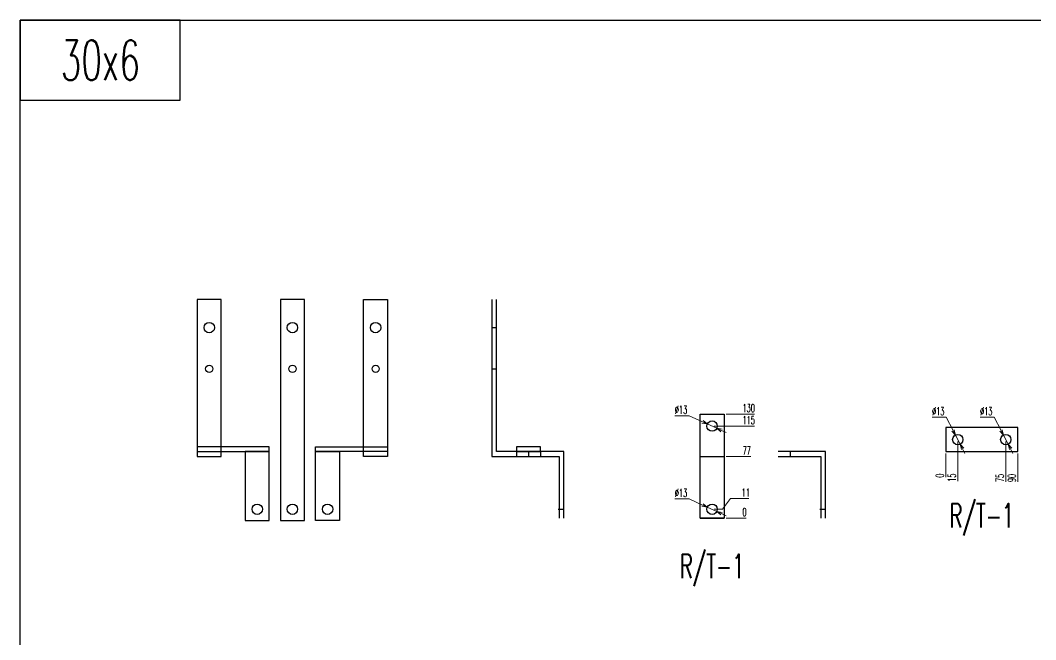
# Model space of a CAD drawing. Header units: millimetres. Extents: x 28713 to 59118, y -54378 to -19615.
# Drawn here: x 37464 to 38733, y -31002 to -30228 of the extents above; entities that cross this region are included whole.
import ezdxf
from ezdxf.enums import TextEntityAlignment as Align

# ---------------------------------------------------------------- set-up
doc = ezdxf.new("R2010")
doc.units = ezdxf.units.MM
doc.header["$LTSCALE"] = 3
doc.layers.add('@.VISIBLE', color=7, linetype='Continuous')
doc.styles.add('Ann_w01', font='romans.shx', dxfattribs={"width": 0.6, "bigfont": 'chineset.shx'})
doc.dimstyles.new('Dim 01_SC05', dxfattribs={"dimscale": 5, "dimtxt": 2, "dimasz": 1.3, "dimexe": 0.5, "dimexo": 0.5, "dimgap": 0.5, "dimtad": 1, "dimtoh": 1, "dimdec": 1, "dimzin": 12, "dimdsep": 46, "dimtxsty": 'Ann_w01', "dimblk": 'OPEN30', "dimcen": 1.5, "dimclrd": 6, "dimclre": 6, "dimclrt": 3, "dimadec": 1, "dimazin": 3, "dimtm": 1e-09, "dimtfac": 1, "dimtdec": 1, "dimtmove": 0, "dimatfit": 3, "dimldrblk": 'OPEN30', "dimfxl": 1, "dimtolj": 1, "dimlwd": 20, "dimlwe": 20, "dimarcsym": 0})

# ---------------------------------------------------------------- blocks, each defined once
blk = doc.blocks.new('*D712')
at = {"color": 6, "lineweight": 20, "transparency": 16777216}
blk.add_line((38345.6, -30850), (38370.7, -30850), dxfattribs=at)
at = {"layer": 'Defpoints', "color": 0, "transparency": 16777216}
for p in [(38328.1, -30850), (38343.1, -30850), (38364.2, -30850)]:
    blk.add_point(p, dxfattribs=at)
at = {"color": 3, "transparency": 16777216, "insert": (38368.7, -30842.5), "char_height": 10, "attachment_point": 5, "style": 'Ann_w01'}
blk.add_mtext('\\A1;0', dxfattribs=at)
blk = doc.blocks.new('_Open30')
at = {"color": 0, "linetype": 'ByBlock', "lineweight": -2}
for p, q in [((-1, 0.27), (0, 0)), ((0, 0), (-1, -0.27)), ((0, 0), (-1, 0))]:
    blk.add_line(p, q, dxfattribs=at)
blk = doc.blocks.new('*D713')
at = {"color": 6, "lineweight": 20, "transparency": 16777216}
for p, q in [((38341.1, -30839), (38351.2, -30825.5)), ((38351.2, -30825.5), (38373.9, -30825.5)), ((38330.6, -30839), (38341.1, -30839))]:
    blk.add_line(p, q, dxfattribs=at)
at = {"layer": 'Defpoints', "color": 0, "transparency": 16777216}
for p in [(38364.2, -30825.5), (38328.1, -30839), (38328.1, -30850)]:
    blk.add_point(p, dxfattribs=at)
at = {"color": 3, "transparency": 16777216, "insert": (38370.3, -30818), "char_height": 10, "attachment_point": 5, "style": 'Ann_w01'}
blk.add_mtext('\\A1;11', dxfattribs=at)
blk = doc.blocks.new('*D714')
at = {"color": 6, "lineweight": 20, "transparency": 16777216}
blk.add_line((38345.6, -30773), (38376.5, -30773), dxfattribs=at)
at = {"layer": 'Defpoints', "color": 0, "transparency": 16777216}
for p in [(38343.1, -30773), (38364.2, -30773), (38328.1, -30850)]:
    blk.add_point(p, dxfattribs=at)
at = {"color": 3, "transparency": 16777216, "insert": (38371.6, -30765.5), "char_height": 10, "attachment_point": 5, "style": 'Ann_w01'}
blk.add_mtext('\\A1;77', dxfattribs=at)
blk = doc.blocks.new('*D715')
at = {"color": 6, "lineweight": 20, "transparency": 16777216}
blk.add_line((38330.6, -30735), (38381.3, -30735), dxfattribs=at)
at = {"layer": 'Defpoints', "color": 0, "transparency": 16777216}
for p in [(38328.1, -30735), (38364.2, -30735), (38328.1, -30850)]:
    blk.add_point(p, dxfattribs=at)
at = {"color": 3, "transparency": 16777216, "insert": (38374, -30727.5), "char_height": 10, "attachment_point": 5, "style": 'Ann_w01'}
blk.add_mtext('\\A1;115', dxfattribs=at)
blk = doc.blocks.new('*D716')
at = {"color": 6, "lineweight": 20, "transparency": 16777216}
blk.add_line((38345.6, -30720), (38381.3, -30720), dxfattribs=at)
at = {"layer": 'Defpoints', "color": 0, "transparency": 16777216}
for p in [(38343.1, -30720), (38364.2, -30720), (38328.1, -30850)]:
    blk.add_point(p, dxfattribs=at)
at = {"color": 3, "transparency": 16777216, "insert": (38374, -30712.5), "char_height": 10, "attachment_point": 5, "style": 'Ann_w01'}
blk.add_mtext('\\A1;130', dxfattribs=at)
blk = doc.blocks.new('*D717')
at = {"color": 6, "lineweight": 20, "transparency": 16777216}
for p, q in [((38281.8, -30722), (38299.4, -30722)), ((38299.4, -30722), (38316.3, -30729.6)), ((38334, -30737.7), (38322.2, -30732.3)), ((38340, -30740.3), (38345.9, -30743))]:
    blk.add_line(p, q, dxfattribs=at)
at = {"layer": 'Defpoints', "color": 0, "transparency": 16777216}
for p in [(38322.2, -30732.3), (38334, -30737.7)]:
    blk.add_point(p, dxfattribs=at)
at = {"color": 6, "lineweight": 20, "transparency": 16777216, "xscale": 6.5, "yscale": 6.5, "zscale": 6.5}
for p, rotation in [((38322.2, -30732.3), 335.6166466679263), ((38334, -30737.7), 155.6166466679263)]:
    blk.add_blockref('_Open30', p, dxfattribs=dict(at, rotation=rotation))
at = {"color": 3, "transparency": 16777216, "insert": (38289.4, -30714.5), "char_height": 10, "attachment_point": 5, "style": 'Ann_w01'}
blk.add_mtext('\\A1;∅13', dxfattribs=at)
blk = doc.blocks.new('*D718')
at = {"color": 6, "lineweight": 20, "transparency": 16777216}
for p, q in [((38281.8, -30826), (38299.4, -30826)), ((38299.4, -30826), (38316.3, -30833.6)), ((38334, -30841.7), (38322.2, -30836.3)), ((38340, -30844.3), (38345.9, -30847))]:
    blk.add_line(p, q, dxfattribs=at)
at = {"layer": 'Defpoints', "color": 0, "transparency": 16777216}
for p in [(38322.2, -30836.3), (38334, -30841.7)]:
    blk.add_point(p, dxfattribs=at)
at = {"color": 6, "lineweight": 20, "transparency": 16777216, "xscale": 6.5, "yscale": 6.5, "zscale": 6.5}
for p, rotation in [((38322.2, -30836.3), 335.616646668035), ((38334, -30841.7), 155.6166466680349)]:
    blk.add_blockref('_Open30', p, dxfattribs=dict(at, rotation=rotation))
at = {"color": 3, "transparency": 16777216, "insert": (38289.4, -30818.5), "char_height": 10, "attachment_point": 5, "style": 'Ann_w01'}
blk.add_mtext('\\A1;∅13', dxfattribs=at)
blk = doc.blocks.new('*D721')
at = {"color": 6, "lineweight": 20, "transparency": 16777216}
blk.add_line((38620.3, -30769.4), (38620.3, -30799), dxfattribs=at)
at = {"layer": 'Defpoints', "color": 0, "transparency": 16777216}
for p in [(38620.3, -30751.9), (38620.3, -30766.9), (38620.3, -30792.5)]:
    blk.add_point(p, dxfattribs=at)
at = {"color": 3, "transparency": 16777216, "insert": (38612.8, -30797), "char_height": 10, "attachment_point": 5, "rotation": 90, "style": 'Ann_w01'}
blk.add_mtext('\\A1;0', dxfattribs=at)
blk = doc.blocks.new('*D722')
at = {"color": 6, "lineweight": 20, "transparency": 16777216}
blk.add_line((38635.3, -30754.4), (38635.3, -30803.8), dxfattribs=at)
at = {"layer": 'Defpoints', "color": 0, "transparency": 16777216}
for p in [(38620.3, -30751.9), (38635.3, -30751.9), (38635.3, -30792.5)]:
    blk.add_point(p, dxfattribs=at)
at = {"color": 3, "transparency": 16777216, "insert": (38627.8, -30799.4), "char_height": 10, "attachment_point": 5, "rotation": 90, "style": 'Ann_w01'}
blk.add_mtext('\\A1;15', dxfattribs=at)
blk = doc.blocks.new('*D723')
at = {"color": 6, "lineweight": 20, "transparency": 16777216}
blk.add_line((38695.3, -30754.4), (38695.3, -30804.7), dxfattribs=at)
at = {"layer": 'Defpoints', "color": 0, "transparency": 16777216}
for p in [(38620.3, -30751.9), (38695.3, -30751.9), (38695.3, -30792.5)]:
    blk.add_point(p, dxfattribs=at)
at = {"color": 3, "transparency": 16777216, "insert": (38687.8, -30799.8), "char_height": 10, "attachment_point": 5, "rotation": 90, "style": 'Ann_w01'}
blk.add_mtext('\\A1;75', dxfattribs=at)
blk = doc.blocks.new('*D724')
at = {"color": 6, "lineweight": 20, "transparency": 16777216}
blk.add_line((38710.3, -30769.4), (38710.3, -30804.7), dxfattribs=at)
at = {"layer": 'Defpoints', "color": 0, "transparency": 16777216}
for p in [(38620.3, -30751.9), (38710.3, -30766.9), (38710.3, -30792.5)]:
    blk.add_point(p, dxfattribs=at)
at = {"color": 3, "transparency": 16777216, "insert": (38702.8, -30799.8), "char_height": 10, "attachment_point": 5, "rotation": 90, "style": 'Ann_w01'}
blk.add_mtext('\\A1;90', dxfattribs=at)
blk = doc.blocks.new('*D725')
at = {"color": 6, "lineweight": 20, "transparency": 16777216}
for p, q in [((38663.2, -30723.9), (38680.8, -30723.9)), ((38680.8, -30723.9), (38689.3, -30740.3)), ((38698.3, -30757.7), (38692.3, -30746.1)), ((38701.2, -30763.4), (38704.2, -30769.2))]:
    blk.add_line(p, q, dxfattribs=at)
at = {"layer": 'Defpoints', "color": 0, "transparency": 16777216}
for p in [(38692.3, -30746.1), (38698.3, -30757.7)]:
    blk.add_point(p, dxfattribs=at)
at = {"color": 6, "lineweight": 20, "transparency": 16777216, "xscale": 6.5, "yscale": 6.5, "zscale": 6.5}
for p, rotation in [((38692.3, -30746.1), 297.3228588106778), ((38698.3, -30757.7), 117.3228588106778)]:
    blk.add_blockref('_Open30', p, dxfattribs=dict(at, rotation=rotation))
at = {"color": 3, "transparency": 16777216, "insert": (38670.7, -30716.4), "char_height": 10, "attachment_point": 5, "style": 'Ann_w01'}
blk.add_mtext('\\A1;∅13', dxfattribs=at)
blk = doc.blocks.new('*D726')
at = {"color": 6, "lineweight": 20, "transparency": 16777216}
for p, q in [((38603.2, -30723.9), (38620.8, -30723.9)), ((38620.8, -30723.9), (38629.3, -30740.3)), ((38638.3, -30757.7), (38632.3, -30746.1)), ((38641.2, -30763.4), (38644.2, -30769.2))]:
    blk.add_line(p, q, dxfattribs=at)
at = {"layer": 'Defpoints', "color": 0, "transparency": 16777216}
for p in [(38632.3, -30746.1), (38638.3, -30757.7)]:
    blk.add_point(p, dxfattribs=at)
at = {"color": 6, "lineweight": 20, "transparency": 16777216, "xscale": 6.5, "yscale": 6.5, "zscale": 6.5}
for p, rotation in [((38632.3, -30746.1), 297.3228588106759), ((38638.3, -30757.7), 117.3228588106759)]:
    blk.add_blockref('_Open30', p, dxfattribs=dict(at, rotation=rotation))
at = {"color": 3, "transparency": 16777216, "insert": (38610.7, -30716.4), "char_height": 10, "attachment_point": 5, "style": 'Ann_w01'}
blk.add_mtext('\\A1;∅13', dxfattribs=at)

msp = doc.modelspace()

# ---------------------------------------------------------------- linework, layer by layer
at = {"color": 1}
for p, q in [((38052.93, -30611.86), (38058.93, -30611.86)), ((38052.93, -30663.4), (38058.93, -30663.4)), ((38083.91, -30766.89), (38083.91, -30772.89)), ((38098.91, -30766.89), (38098.91, -30772.89)), ((38113.91, -30766.89), (38113.91, -30772.89)), ((38425.94, -30766.89), (38425.94, -30772.89)), ((38135.9, -30838.89), (38142.9, -30838.89)), ((38313.13, -30849.97), (38343.13, -30849.97)), ((38462.92, -30838.89), (38469.92, -30838.89))]:
    msp.add_line(p, q, dxfattribs=at)
for points in [[(37463.55, -30227.61), (39906.31, -30227.61), (39906.31, -33641.41), (37463.55, -33641.41)], [(37463.55, -30327.61), (37663.55, -30327.61), (37663.55, -30227.61), (37463.55, -30227.61)]]:
    msp.add_lwpolyline(points, close=True)
for points in [[(38052.93, -30576.86), (38052.93, -30772.89), (38136.9, -30772.89), (38136.9, -30849.89)], [(38142.9, -30849.89), (38142.9, -30766.89), (38058.93, -30766.89), (38058.93, -30576.86)], [(38469.92, -30849.89), (38469.92, -30766.89), (38410.94, -30766.89)], [(38410.94, -30772.89), (38463.92, -30772.89), (38463.92, -30849.89)]]:
    msp.add_lwpolyline(points, dxfattribs=at)
for points in [[(38313.13, -30849.97), (38313.13, -30719.97), (38343.13, -30719.97), (38343.13, -30849.97)], [(38083.91, -30760.89), (38083.91, -30766.89), (38113.91, -30766.89), (38113.91, -30760.89)], [(38313.13, -30849.97), (38313.13, -30772.97), (38343.13, -30772.97), (38343.13, -30849.97)]]:
    msp.add_lwpolyline(points, close=True, dxfattribs=at)
for centre in [(38328.13, -30734.97), (38635.27, -30751.89), (38695.27, -30751.89), (38328.13, -30838.97)]:
    msp.add_circle(centre, 6.5, dxfattribs=at)
at = {"layer": '@.VISIBLE', "color": 1}
for points in [[(37684.65, -30772.89), (37714.65, -30772.89), (37714.65, -30576.86), (37684.65, -30576.86)], [(38620.27, -30766.89), (38710.27, -30766.89), (38710.27, -30736.89), (38620.27, -30736.89)], [(37684.65, -30766.89), (37774.65, -30766.89), (37774.65, -30760.89), (37684.65, -30760.89)], [(37744.65, -30852.89), (37774.65, -30852.89), (37774.65, -30766.89), (37744.65, -30766.89)]]:
    msp.add_lwpolyline(points, close=True, dxfattribs=at)
at = {"layer": '@.VISIBLE', "color": 2}
msp.add_lwpolyline([(37788.65, -30852.89), (37818.65, -30852.89), (37818.65, -30576.86), (37788.65, -30576.86)], close=True, dxfattribs=at)
at = {"layer": '@.VISIBLE', "color": 4}
for points in [[(37922.63, -30772.9), (37892.63, -30772.9), (37892.63, -30576.86), (37922.63, -30576.86)], [(37922.63, -30766.9), (37832.63, -30766.9), (37832.63, -30760.9), (37922.63, -30760.9)], [(37862.65, -30852.89), (37832.65, -30852.9), (37832.63, -30766.9), (37862.63, -30766.89)]]:
    msp.add_lwpolyline(points, close=True, dxfattribs=at)
at = {"layer": '@.VISIBLE', "color": 1}
for centre, radius in [((37699.65, -30611.86), 6.5), ((37699.71, -30663.39), 4.5), ((37759.65, -30838.89), 6.5)]:
    msp.add_circle(centre, radius, dxfattribs=at)
at = {"layer": '@.VISIBLE', "color": 2}
for centre, radius in [((37803.65, -30611.86), 6.5), ((37803.71, -30663.39), 4.5), ((37803.65, -30838.89), 6.5)]:
    msp.add_circle(centre, radius, dxfattribs=at)
at = {"layer": '@.VISIBLE', "color": 4}
for centre, radius in [((37907.63, -30611.86), 6.5), ((37907.69, -30663.39), 4.5), ((37847.65, -30838.89), 6.5)]:
    msp.add_circle(centre, radius, dxfattribs=at)

# ---------------------------------------------------------------- texts
at = {"color": 1, "style": 'Ann_w01', "width": 0.6}
msp.add_text('30x6', height=50, dxfattribs=at).set_placement((37563.55, -30277.61), align=Align.MIDDLE_CENTER)
at = {"style": 'Ann_w01', "width": 0.6}
for p in [(38665.27, -30846.89), (38328.13, -30909.97)]:
    msp.add_text('R/T-1', height=30, dxfattribs=at).set_placement(p, align=Align.MIDDLE_CENTER)

# ---------------------------------------------------------------- dimensions: what is measured, and where the dimension line sits
at = {"color": 1}
for p1, p2, picture, middle in [((38334.05, -30737.65), (38322.21, -30732.29), '*D717', (38289.37, -30721.96)), ((38334.05, -30841.65), (38322.21, -30836.29), '*D718', (38289.37, -30825.96))]:
    dim = msp.add_diameter_dim_2p(p1=p1, p2=p2, dimstyle='Dim 01_SC05', dxfattribs=at)
    dim.commit()
    dim.dimension.update_dxf_attribs({"geometry": picture, "text_midpoint": middle, "dimtype": 163})
for feature_location, offset, dtype, origin, picture, middle in [((38343.13, -30719.97), (21.12, 0), 0, (38328.13, -30849.97), '*D716', (38374.03, -30712.47)), ((38328.13, -30734.97), (36.12, 0), 0, (38328.13, -30849.97), '*D715', (38374.03, -30727.47)), ((38343.13, -30772.97), (21.12, 0), 0, (38328.13, -30849.97), '*D714', (38371.6, -30765.47)), ((38620.27092286, -30766.8911455), (0, -25.59134161), 1, (38620.27092286, -30751.8911455), '*D721', (38612.77092286, -30796.98248711)), ((38635.27, -30751.89), (0, -40.59), 1, (38620.27, -30751.89), '*D722', (38627.77, -30799.41)), ((38695.27, -30751.89), (0, -40.59), 1, (38620.27, -30751.89), '*D723', (38687.77, -30799.84)), ((38710.27, -30766.89), (0, -25.59), 1, (38620.27, -30751.89), '*D724', (38702.77, -30799.84)), ((38328.13, -30838.97), (36.12, 13.48), 0, (38328.13, -30849.97), '*D713', (38370.32, -30817.99)), ((38343.12789346, -30849.96911628), (21.11967068, 0), 0, (38328.12789346, -30849.96911628), '*D712', (38368.74756414, -30842.46911628))]:
    dim = msp.add_ordinate_dim(feature_location=feature_location, offset=offset, dtype=dtype, origin=origin, dimstyle='Dim 01_SC05')
    dim.commit()
    dim.dimension.update_dxf_attribs({"geometry": picture, "text_midpoint": middle})
for p1, p2, picture, middle in [((38638.25, -30757.67), (38632.29, -30746.12), '*D726', (38610.74, -30723.91)), ((38698.25, -30757.67), (38692.29, -30746.12), '*D725', (38670.74, -30723.91))]:
    dim = msp.add_diameter_dim_2p(p1=p1, p2=p2, dimstyle='Dim 01_SC05')
    dim.commit()
    dim.dimension.update_dxf_attribs({"geometry": picture, "text_midpoint": middle, "dimtype": 163})

doc.saveas('drawing.dxf')
